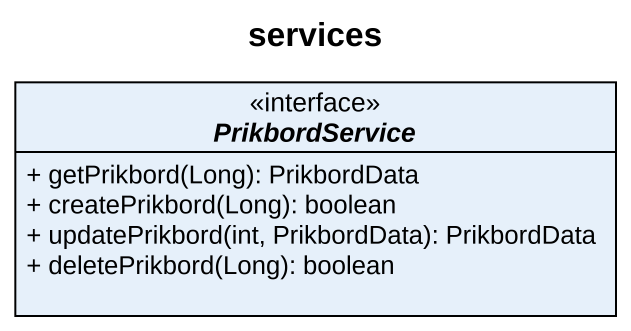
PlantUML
@startuml
title services
hide circle
hide empty members
skinparam classAttributeIconSize 0
interface PrikbordService <<interface>> {
  + getPrikbord(Long): PrikbordData
  + createPrikbord(Long): boolean
  + updatePrikbord(int, PrikbordData): PrikbordData
  + deletePrikbord(Long): boolean
}
@enduml
